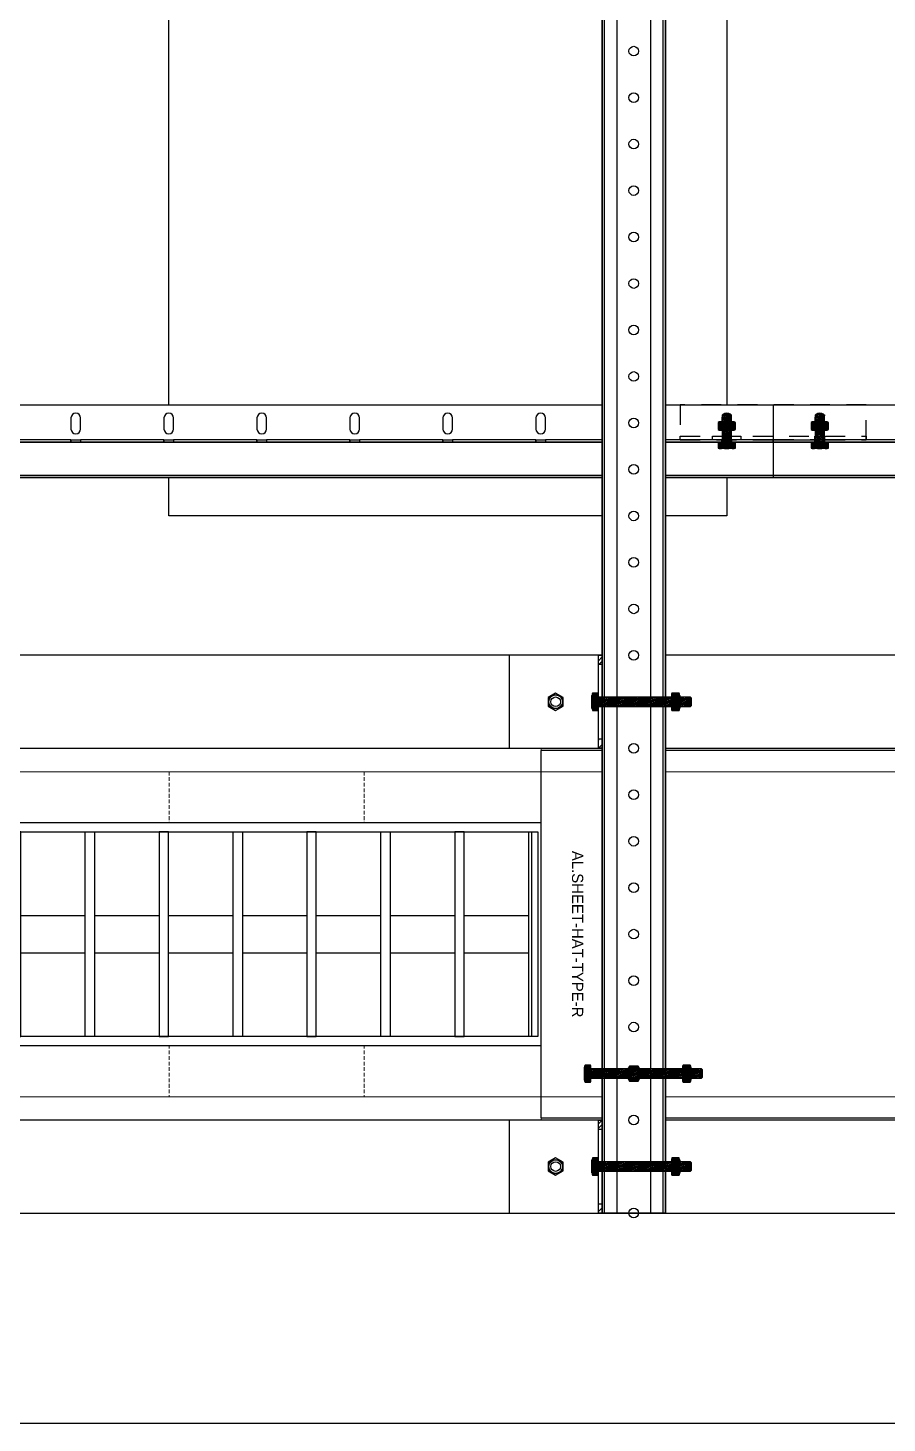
# Model space of a CAD drawing. Header units: millimetres. Extents: x -962357 to -591296, y -223672 to 59420.
# Drawn here: x -827006 to -826544, y -179329 to -178579 of the extents above; entities that cross this region are included whole.
import ezdxf
from ezdxf.enums import TextEntityAlignment as Align

# ---------------------------------------------------------------- set-up
doc = ezdxf.new("R2010")
doc.units = ezdxf.units.MM
doc.linetypes.add('DPA_Hidden 50', pattern=[3, 2, -1])
doc.linetypes.add('TA_HL_003.00000', pattern=[19.5, 10.65, -8.85])
for name, color, linetype in [('000 - H A T C H', 8, 'Continuous'), ('000 - WIPEOUT', 250, 'Continuous'), ('001 - ASCESSORIES', 251, 'Continuous'), ('A04_TUBE SERIES', 2, 'Continuous'), ('A11_ALU.SOLID SHEET', 2, 'Continuous')]:
    doc.layers.add(name, color=color, linetype=linetype)
doc.layers.add('A-GLAZ-CURT', color=2, linetype='Continuous', lineweight=9)
pattern_1 = [(110, (-0.5, 0), (-0.939693, -0.34202), []), (110, (-0.2012, 0.6409), (-0.939693, -0.34202), [1.25, -0.25, 0, -0.25])]

# ---------------------------------------------------------------- blocks, each defined once
blk = doc.blocks.new('*U4626')
at = {"layer": 'A11_ALU.SOLID SHEET', "color": 0}
blk.add_lwpolyline([(300, -98.8), (300, 98.8), (0, 98.8), (0, -98.8)], close=True, dxfattribs=at)
at = {"layer": 'Defpoints', "color": 250}
blk.add_point((0, 0), dxfattribs=at)
blk.add_text('AL.SHEET-HAT-TYPE-R', height=6, rotation=270, dxfattribs=at).set_placement((15, 0), align=Align.BOTTOM_CENTER)
blk = doc.blocks.new('*U4621')
at = {"color": 1}
blk.add_wipeout([(600, -60), (-600, -60), (-600, 60), (600, 60)], dxfattribs=at).dxf.layer = '000 - WIPEOUT'
at = {"layer": '001 - ASCESSORIES', "color": 0}
blk.add_lwpolyline([(600, -60), (-600, -60), (-600, 60), (600, 60)], close=True, dxfattribs=at)
at = {"layer": '001 - ASCESSORIES'}
for points in [[(-593.5, -55), (-598.5, -55), (-598.5, 55), (-593.5, 55)], [(595, -55), (-595, -55), (-595, 55), (595, 55)], [(-558.77, -55), (-553.77, -55), (-553.77, 55), (-558.77, 55)], [(-514.03, -55), (-519.03, -55), (-519.03, 55), (-514.03, 55)], [(-479.3, -55), (-474.3, -55), (-474.3, 55), (-479.3, 55)], [(-434.57, -55), (-439.57, -55), (-439.57, 55), (-434.57, 55)], [(-399.83, -55), (-394.83, -55), (-394.83, 55), (-399.83, 55)], [(-355.1, -55), (-360.1, -55), (-360.1, 55), (-355.1, 55)], [(-320.37, -55), (-315.37, -55), (-315.37, 55), (-320.37, 55)], [(-275.63, -55), (-280.63, -55), (-280.63, 55), (-275.63, 55)], [(-240.9, -55), (-235.9, -55), (-235.9, 55), (-240.9, 55)], [(-196.17, -55), (-201.17, -55), (-201.17, 55), (-196.17, 55)], [(-161.43, -55), (-156.43, -55), (-156.43, 55), (-161.43, 55)], [(-116.7, -55), (-121.7, -55), (-121.7, 55), (-116.7, 55)], [(-81.97, -55), (-76.97, -55), (-76.97, 55), (-81.97, 55)], [(-37.23, -55), (-42.23, -55), (-42.23, 55), (-37.23, 55)], [(-2.5, -55), (2.5, -55), (2.5, 55), (-2.5, 55)], [(42.23, -55), (37.23, -55), (37.23, 55), (42.23, 55)], [(76.97, -55), (81.97, -55), (81.97, 55), (76.97, 55)], [(121.7, -55), (116.7, -55), (116.7, 55), (121.7, 55)], [(156.43, -55), (161.43, -55), (161.43, 55), (156.43, 55)], [(201.17, -55), (196.17, -55), (196.17, 55), (201.17, 55)], [(235.9, -55), (240.9, -55), (240.9, 55), (235.9, 55)], [(280.63, -55), (275.63, -55), (275.63, 55), (280.63, 55)], [(315.37, -55), (320.37, -55), (320.37, 55), (315.37, 55)], [(360.1, -55), (355.1, -55), (355.1, 55), (360.1, 55)], [(394.83, -55), (399.83, -55), (399.83, 55), (394.83, 55)], [(439.57, -55), (434.57, -55), (434.57, 55), (439.57, 55)], [(474.3, -55), (479.3, -55), (479.3, 55), (474.3, 55)], [(519.03, -55), (514.03, -55), (514.03, 55), (519.03, 55)], [(553.77, -55), (558.77, -55), (558.77, 55), (553.77, 55)], [(598.5, -55), (593.5, -55), (593.5, 55), (598.5, 55)]]:
    blk.add_lwpolyline(points, close=True, dxfattribs=at)
for points in [[(-593.5, 10), (-558.77, 10)], [(-553.77, 10), (-519.03, 10)], [(-514.03, 10), (-479.3, 10)], [(-474.3, 10), (-439.57, 10)], [(-434.57, 10), (-399.83, 10)], [(-394.83, 10), (-360.1, 10)], [(-355.1, 10), (-320.37, 10)], [(-315.37, 10), (-280.63, 10)], [(-275.63, 10), (-240.9, 10)], [(-235.9, 10), (-201.17, 10)], [(-196.17, 10), (-161.43, 10)], [(-156.43, 10), (-121.7, 10)], [(-116.7, 10), (-81.97, 10)], [(-76.97, 10), (-42.23, 10)], [(-37.23, 10), (-2.5, 10)], [(2.5, 10), (37.23, 10)], [(42.23, 10), (76.97, 10)], [(81.97, 10), (116.7, 10)], [(121.7, 10), (156.43, 10)], [(161.43, 10), (196.17, 10)], [(201.17, 10), (235.9, 10)], [(240.9, 10), (275.63, 10)], [(280.63, 10), (315.37, 10)], [(320.37, 10), (355.1, 10)], [(360.1, 10), (394.83, 10)], [(399.83, 10), (434.57, 10)], [(439.57, 10), (474.3, 10)], [(479.3, 10), (514.03, 10)], [(519.03, 10), (553.77, 10)], [(558.77, 10), (593.5, 10)], [(-593.5, -10), (-558.77, -10)], [(-553.77, -10), (-519.03, -10)], [(-514.03, -10), (-479.3, -10)], [(-474.3, -10), (-439.57, -10)], [(-434.57, -10), (-399.83, -10)], [(-394.83, -10), (-360.1, -10)], [(-355.1, -10), (-320.37, -10)], [(-315.37, -10), (-280.63, -10)], [(-275.63, -10), (-240.9, -10)], [(-235.9, -10), (-201.17, -10)], [(-196.17, -10), (-161.43, -10)], [(-156.43, -10), (-121.7, -10)], [(-116.7, -10), (-81.97, -10)], [(-76.97, -10), (-42.23, -10)], [(-37.23, -10), (-2.5, -10)], [(2.5, -10), (37.23, -10)], [(42.23, -10), (76.97, -10)], [(81.97, -10), (116.7, -10)], [(121.7, -10), (156.43, -10)], [(161.43, -10), (196.17, -10)], [(201.17, -10), (235.9, -10)], [(240.9, -10), (275.63, -10)], [(280.63, -10), (315.37, -10)], [(320.37, -10), (355.1, -10)], [(360.1, -10), (394.83, -10)], [(399.83, -10), (434.57, -10)], [(439.57, -10), (474.3, -10)], [(479.3, -10), (514.03, -10)], [(519.03, -10), (553.77, -10)], [(558.77, -10), (593.5, -10)]]:
    blk.add_lwpolyline(points, dxfattribs=at)
blk = doc.blocks.new('*U4646')
blk.add_attdef('EXTR.OVL-LENGTH_', (-25, -59.09), '', height=5)
blk.add_wipeout([(-25, 0), (25, 0), (25, 67400), (-25, 67400)]).dxf.layer = '000 - WIPEOUT'
at = {"layer": 'A04_TUBE SERIES', "color": 0}
blk.add_lwpolyline([(-25, 0), (25, 0), (25, 67400), (-25, 67400)], close=True, dxfattribs=at)
blk = doc.blocks.new('*U4648')
blk.add_attdef('EXTR.OVL-LENGTH_', (-25, -59.09), '', height=5)
blk.add_wipeout([(-25, 0), (25, 0), (25, 67400), (-25, 67400)]).dxf.layer = '000 - WIPEOUT'
at = {"layer": 'A04_TUBE SERIES', "color": 0}
blk.add_lwpolyline([(-25, 0), (25, 0), (25, 67400), (-25, 67400)], close=True, dxfattribs=at)
blk = doc.blocks.new('*U4717')
at = {"color": 3}
blk.add_wipeout([(-1050, 8750), (1050, 8750), (1050, 8450), (-1050, 8450)], dxfattribs=at).dxf.layer = '000 - WIPEOUT'
at = {"layer": 'A11_ALU.SOLID SHEET', "color": 0, "linetype": 'ByBlock'}
blk.add_lwpolyline([(-1050, 8450), (1050, 8450), (1050, 8750), (-1050, 8750)], close=True, dxfattribs=at)
blk = doc.blocks.new('000 - ASSCESSORIES_FAMELINE_GALV.BRACKET_FITTING_Z-PROFILE_HR-02AA_TOP_VIEW')
blk.add_wipeout([(-1200, 39), (1200, 39), (1200, 0), (-1200, 0)]).dxf.layer = '000 - WIPEOUT'
at = {"layer": '001 - ASCESSORIES', "linetype": 'Continuous'}
for p, q in [((-1200, 39), (1200, 39)), ((-1200, 0), (1200, 0))]:
    blk.add_line(p, q, dxfattribs=at)
at = {"layer": '001 - ASCESSORIES', "color": 1, "linetype": 'ByBlock'}
for p, q in [((822.4, 20.2), (822.4, 19)), ((872.4, 20.2), (872.4, 19)), ((922.4, 20.2), (922.4, 19)), ((972.4, 20.2), (972.4, 19)), ((1022.4, 20.2), (1022.4, 19)), ((1072.4, 20.2), (1072.4, 19)), ((1122.4, 20.2), (1122.4, 19)), ((1172.4, 20.2), (1172.4, 19))]:
    blk.add_line(p, q, dxfattribs=at)
at = {"layer": '001 - ASCESSORIES', "color": 0, "linetype": 'ByBlock'}
blk.add_lwpolyline([(-1200, 39), (1200, 39), (1200, 19), (-1200, 19)], close=True, dxfattribs=at)
at = {"layer": '001 - ASCESSORIES'}
for points in [[(-1172.4, 26), (-1172.4, 32, 1), (-1177.6, 32), (-1177.6, 26, 1)], [(827.6, 26), (827.6, 32, 1), (822.4, 32), (822.4, 26, 1)], [(877.6, 26), (877.6, 32, 1), (872.4, 32), (872.4, 26, 1)], [(927.6, 26), (927.6, 32, 1), (922.4, 32), (922.4, 26, 1)], [(977.6, 26), (977.6, 32, 1), (972.4, 32), (972.4, 26, 1)], [(1027.6, 26), (1027.6, 32, 1), (1022.4, 32), (1022.4, 26, 1)], [(1077.6, 26), (1077.6, 32, 1), (1072.4, 32), (1072.4, 26, 1)], [(1127.6, 26), (1127.6, 32, 1), (1122.4, 32), (1122.4, 26, 1)], [(1177.6, 26), (1177.6, 32, 1), (1172.4, 32), (1172.4, 26, 1)]]:
    blk.add_lwpolyline(points, format="xyb", close=True, dxfattribs=at)
at = {"layer": '001 - ASCESSORIES', "color": 1, "linetype": 'ByBlock'}
for points in [[(-1200, 20.2), (-1177.6, 20.2), (-1177.6, 19), (-1200, 19)], [(-1177.6, 20.2), (-1172.4, 20.2), (-1172.4, 19), (-1177.6, 19)], [(-1127.6, 20.2), (-1172.4, 20.2), (-1172.4, 19), (-1127.6, 19)], [(822.4, 20.2), (777.6, 20.2), (777.6, 19), (822.4, 19)], [(822.4, 20.2), (827.6, 20.2), (827.6, 19), (822.4, 19)], [(872.4, 20.2), (827.6, 20.2), (827.6, 19), (872.4, 19)], [(872.4, 20.2), (877.6, 20.2), (877.6, 19), (872.4, 19)], [(922.4, 20.2), (877.6, 20.2), (877.6, 19), (922.4, 19)], [(922.4, 20.2), (927.6, 20.2), (927.6, 19), (922.4, 19)], [(972.4, 20.2), (927.6, 20.2), (927.6, 19), (972.4, 19)], [(972.4, 20.2), (977.6, 20.2), (977.6, 19), (972.4, 19)], [(1022.4, 20.2), (977.6, 20.2), (977.6, 19), (1022.4, 19)], [(1022.4, 20.2), (1027.6, 20.2), (1027.6, 19), (1022.4, 19)], [(1072.4, 20.2), (1027.6, 20.2), (1027.6, 19), (1072.4, 19)], [(1072.4, 20.2), (1077.6, 20.2), (1077.6, 19), (1072.4, 19)], [(1122.4, 20.2), (1077.6, 20.2), (1077.6, 19), (1122.4, 19)], [(1122.4, 20.2), (1127.6, 20.2), (1127.6, 19), (1122.4, 19)], [(1172.4, 20.2), (1127.6, 20.2), (1127.6, 19), (1172.4, 19)], [(1172.4, 20.2), (1177.6, 20.2), (1177.6, 19), (1172.4, 19)], [(1200, 20.2), (1177.6, 20.2), (1177.6, 19), (1200, 19)]]:
    blk.add_lwpolyline(points, close=True, dxfattribs=at)
at = {"layer": '001 - ASCESSORIES'}
blk.add_lwpolyline([(-1200, 19), (1200, 19), (1200, 0), (-1200, 0)], close=True, dxfattribs=at)
at = {"layer": '001 - ASCESSORIES', "color": 2}
blk.add_lwpolyline([(-1200, 1.2), (1200, 1.2), (1200, 0), (-1200, 0)], close=True, dxfattribs=at)
blk = doc.blocks.new('*U4662')
at = {"color": 1}
for p, q in [((-3.46, 4.5), (3.46, 4.5)), ((-3.46, 0), (3.46, 0))]:
    blk.add_line(p, q, dxfattribs=at)
at = {"color": 0}
for points in [[(-2.31, 4.21, 0.249893), (-4.62, 4.21), (-4.62, 0.29, 0.249893), (-2.31, 0.29)], [(2.31, 4.21, 0.062422), (0, 4.5, 0.062422), (-2.31, 4.21), (-2.31, 0.29, 0.061692), (0, 0, 0.061692), (2.31, 0.29)], [(4.62, 4.21, 0.249893), (2.31, 4.21), (2.31, 0.29, 0.249893), (4.62, 0.29)]]:
    blk.add_lwpolyline(points, format="xyb", close=True, dxfattribs=at)
blk = doc.blocks.new('*U4707')
at = {"layer": '000 - H A T C H'}
h = blk.add_hatch(color=250, dxfattribs=at)
h.dxf.hatch_style = 1
edge = h.paths.add_edge_path()
edge.add_line((0.29, 4.62), (4.21, 4.62))
edge.add_arc((2.05, 3.46), 2.45, 0, 28.06093, ccw=False)
edge.add_line((4.5, 3.46), (4.5, 0.01))
edge.add_arc((-4.86, 0), 9.36, -0.02392, 0.02392, ccw=False)
edge.add_line((4.5, 0), (4.5, 0))
edge.add_arc((-4.86, 0), 9.36, -0.02392, 0.02392, ccw=False)
edge.add_line((4.5, -0.01), (4.5, -3.46))
edge.add_arc((2.05, -3.46), 2.45, -28.06093, 0, ccw=False)
edge.add_line((4.21, -4.62), (0.29, -4.62))
edge.add_arc((2.45, -3.46), 2.45, 180, 208.06093, ccw=False)
edge.add_line((0, -3.46), (0, 3.46))
edge.add_arc((2.45, 3.46), 2.45, 151.93907, 180, ccw=False)
at = {"layer": '001 - ASCESSORIES', "color": 0, "rotation": 270}
blk.add_blockref('*U4662', (0, 0), dxfattribs=at)
blk = doc.blocks.new('*U4682')
at = {"color": 1}
for p, q in [((-3.46, 3.5), (3.46, 3.5)), ((-3.46, 0), (3.46, 0))]:
    blk.add_line(p, q, dxfattribs=at)
at = {"color": 0}
for points in [[(-2.31, 3.21, 0.249855), (-4.62, 3.21), (-4.62, 0.29, 0.249855), (-2.31, 0.29)], [(2.31, 3.21, 0.062432), (0, 3.5, 0.062432), (-2.31, 3.21), (-2.31, 0.29, 0.061701), (0, 0, 0.061701), (2.31, 0.29)], [(4.62, 3.21, 0.249855), (2.31, 3.21), (2.31, 0.29, 0.249855), (4.62, 0.29)]]:
    blk.add_lwpolyline(points, format="xyb", close=True, dxfattribs=at)
blk = doc.blocks.new('*U4688')
at = {"layer": '000 - H A T C H'}
h = blk.add_hatch(dxfattribs=at)
h.set_pattern_fill('ANSI35', color=8, scale=4, angle=65)
h.set_pattern_definition(pattern_1)
h.paths.add_polyline_path([(0, -2.5), (14.5, -2.5), (14.5, 2.5), (0, 2.5)])
at = {"color": 8}
blk.add_line((14.5, -2.5), (14.5, 2.5), dxfattribs=at)
at = {"color": 1}
blk.add_lwpolyline([(14.5, 2.5), (0, 2.5), (0, -2.5), (14.5, -2.5), (15, -2), (15, 2)], close=True, dxfattribs=at)
blk = doc.blocks.new('*U4699')
at = {"layer": '000 - H A T C H'}
h = blk.add_hatch(color=250, dxfattribs=at)
h.dxf.hatch_style = 1
edge = h.paths.add_edge_path()
edge.add_line((-0.29, -4.62), (-3.21, -4.62))
edge.add_arc((-1.05, -3.46), 2.45, 180, 208.05689, ccw=False)
edge.add_line((-3.5, -3.46), (-3.5, -0.01))
edge.add_arc((5.86, 0), 9.36, 179.97608, 180.02392, ccw=False)
edge.add_line((-3.5, 0), (-3.5, 0))
edge.add_arc((5.86, 0), 9.36, 179.97608, 180.02392, ccw=False)
edge.add_line((-3.5, 0.01), (-3.5, 3.46))
edge.add_arc((-1.05, 3.46), 2.45, 151.94311, 180, ccw=False)
edge.add_line((-3.21, 4.62), (-0.29, 4.62))
edge.add_arc((-2.45, 3.46), 2.45, 360, 388.05689, ccw=False)
edge.add_line((0, 3.46), (0, -3.46))
edge.add_arc((-2.45, -3.46), 2.45, 331.94311, 360, ccw=False)
blk.add_blockref('*U4688', (0, 0))
at = {"layer": '001 - ASCESSORIES', "rotation": 90}
blk.add_blockref('*U4682', (0, 0), dxfattribs=at)
blk = doc.blocks.new('000 - ASSCESSORIES_FAMELINE_GALV._SPICE-FOR_HR-02A_TOP_VIEW')
at = {"layer": '001 - ASCESSORIES', "color": 0, "linetype": 'ByBlock'}
blk.add_lwpolyline([(-50, 0), (50, 0), (50, 18.8), (-50, 18.8)], close=True, dxfattribs=at)
at = {"layer": '001 - ASCESSORIES', "linetype": 'ByBlock'}
blk.add_lwpolyline([(-50, 2), (50, 2), (50, 0), (-50, 0)], close=True, dxfattribs=at)
at = {"layer": '001 - ASCESSORIES', "color": 1}
for points in [[(-32.6, 2), (-17.4, 2), (-17.4, 0), (-32.6, 0)], [(22.4, 2), (27.6, 2), (27.6, 0), (22.4, 0)]]:
    blk.add_lwpolyline(points, close=True, dxfattribs=at)
blk = doc.blocks.new('*U4946')
at = {"layer": '001 - ASCESSORIES', "linetype": 'ByBlock', "rotation": 180}
blk.add_blockref('000 - ASSCESSORIES_FAMELINE_GALV.BRACKET_FITTING_Z-PROFILE_HR-02AA_TOP_VIEW', (7200, 39), dxfattribs=at)
blk.add_blockref('000 - ASSCESSORIES_FAMELINE_GALV.BRACKET_FITTING_Z-PROFILE_HR-02AA_TOP_VIEW', (9600, 39), dxfattribs=at)
at = {"layer": '001 - ASCESSORIES', "rotation": 270}
for name, p in [('*U4699', (8375, 20)), ('*U4707', (8375, 13.6))]:
    blk.add_blockref(name, p, dxfattribs=at)
for name, p in [('*U4699', (8425, 20)), ('*U4707', (8425, 13.6))]:
    blk.add_blockref(name, p, dxfattribs=at)
at = {"layer": '001 - ASCESSORIES', "linetype": 'TA_HL_003.00000', "rotation": 180}
blk.add_blockref('000 - ASSCESSORIES_FAMELINE_GALV._SPICE-FOR_HR-02A_TOP_VIEW', (8400, 18.8), dxfattribs=at)
blk = doc.blocks.new('*U4945')
at = {"color": 6}
blk.add_wipeout([(1425, -17), (-1425, -17), (-1425, 17), (1425, 17)], dxfattribs=at).dxf.layer = '000 - WIPEOUT'
at = {"layer": '001 - ASCESSORIES', "color": 0, "linetype": 'ByBlock'}
for p, q in [((1425, 15.8), (-1425, 15.8)), ((1425, -15.8), (-1425, -15.8))]:
    blk.add_line(p, q, dxfattribs=at)
at = {"layer": '001 - ASCESSORIES', "color": 1}
blk.add_lwpolyline([(1425, 17), (1425, -17), (-1425, -17), (-1425, 17)], close=True, dxfattribs=at)
at = {"layer": '001 - ASCESSORIES', "color": 0, "linetype": 'ByBlock'}
for points in [[(-1425, 17), (-1425, 9), (1425, 9), (1425, 17)], [(-1425, -9), (-1425, -17), (1425, -17), (1425, -9)]]:
    blk.add_lwpolyline(points, close=True, dxfattribs=at)
at = {"layer": '001 - ASCESSORIES', "color": 1, "linetype": 'Continuous'}
for centre in [(800, 0), (825, 0), (850, 0), (875, 0), (900, 0), (925, 0), (950, 0), (975, 0), (1000, 0), (1025, 0), (1050, 0), (1075, 0), (1100, 0), (1125, 0), (1150, 0), (1175, 0), (1200, 0), (1225, 0), (1250, 0), (1275, 0), (1300, 0), (1325, 0), (1350, 0), (1375, 0), (1400, 0), (1425, 0)]:
    blk.add_circle(centre, 2.6, dxfattribs=at)
blk = doc.blocks.new('*U4663')
at = {"layer": '001 - ASCESSORIES', "color": 0}
blk.add_lwpolyline([(4.62, 0), (2.31, 4), (-2.31, 4), (-4.62, 0), (-2.31, -4), (2.31, -4)], close=True, dxfattribs=at)
at = {"layer": '001 - ASCESSORIES', "color": 8}
blk.add_circle((0, 0), 3.85, dxfattribs=at)
at = {"layer": '001 - ASCESSORIES', "color": 0}
blk.add_circle((0, 0), 2.6, dxfattribs=at)
blk = doc.blocks.new('*U4664')
at = {"layer": '000 - H A T C H'}
h = blk.add_hatch(color=250, dxfattribs=at)
h.dxf.hatch_style = 1
h.paths.add_polyline_path([(4, -2.31), (4, 2.31), (0, 4.62), (-4, 2.31), (-4, -2.31), (0, -4.62)])
h.paths.add_polyline_path([(0, -2.6, -1), (0, 2.6, -1)], flags=16)
at = {"layer": '001 - ASCESSORIES', "color": 0, "rotation": 270}
blk.add_blockref('*U4663', (0, 0), dxfattribs=at)
blk = doc.blocks.new('*U4696')
at = {"layer": '000 - H A T C H'}
h = blk.add_hatch(dxfattribs=at)
h.set_pattern_fill('ANSI35', color=8, scale=4, angle=65)
h.set_pattern_definition(pattern_1)
h.paths.add_polyline_path([(0, -2.5), (59.5, -2.5), (59.5, 2.5), (0, 2.5)])
at = {"color": 8}
blk.add_line((59.5, -2.5), (59.5, 2.5), dxfattribs=at)
at = {"color": 1}
blk.add_lwpolyline([(59.5, 2.5), (0, 2.5), (0, -2.5), (59.5, -2.5), (60, -2), (60, 2)], close=True, dxfattribs=at)
blk = doc.blocks.new('*U4748')
at = {"layer": '000 - H A T C H'}
h = blk.add_hatch(color=250, dxfattribs=at)
h.dxf.hatch_style = 1
edge = h.paths.add_edge_path()
edge.add_line((-0.29, -4.62), (-3.21, -4.62))
edge.add_arc((-1.05, -3.46), 2.45, 180, 208.05689, ccw=False)
edge.add_line((-3.5, -3.46), (-3.5, -0.01))
edge.add_arc((5.86, 0), 9.36, 179.97608, 180.02392, ccw=False)
edge.add_line((-3.5, 0), (-3.5, 0))
edge.add_arc((5.86, 0), 9.36, 179.97608, 180.02392, ccw=False)
edge.add_line((-3.5, 0.01), (-3.5, 3.46))
edge.add_arc((-1.05, 3.46), 2.45, 151.94311, 180, ccw=False)
edge.add_line((-3.21, 4.62), (-0.29, 4.62))
edge.add_arc((-2.45, 3.46), 2.45, 360, 388.05689, ccw=False)
edge.add_line((0, 3.46), (0, -3.46))
edge.add_arc((-2.45, -3.46), 2.45, 331.94311, 360, ccw=False)
blk.add_blockref('*U4696', (0, 0))
at = {"layer": '001 - ASCESSORIES', "rotation": 90}
blk.add_blockref('*U4682', (0, 0), dxfattribs=at)
blk = doc.blocks.new('*U4821')
at = {"layer": '001 - ASCESSORIES'}
blk.add_blockref('*U4748', (-23, 0), dxfattribs=at)
at = {"layer": '001 - ASCESSORIES', "color": 2}
for rotation in [90, 90, 270, 270]:
    blk.add_blockref('*U4664', (0, 0), dxfattribs=dict(at, rotation=rotation))
at = {"layer": '001 - ASCESSORIES', "color": 1}
blk.add_blockref('*U4707', (26.2, 0), dxfattribs=at)
blk = doc.blocks.new('000 - ASSCESSORIES_FAMELINE_AL.EXTR._L-PROFILE_50x68mm._non-code_TOP_VIEW')
blk.add_wipeout([(-50, -25), (0, -25), (0, 25), (-50, 25)]).dxf.layer = '000 - WIPEOUT'
at = {"layer": '000 - H A T C H'}
h = blk.add_hatch(dxfattribs=at)
h.set_pattern_fill('ANSI32', color=8, scale=0.5)
h.set_pattern_definition([(45, (-14193.569, 11847.092), (-3.367596, 3.367596), []), (45, (-14191.324, 11847.092), (-3.367596, 3.367596), [])])
h.paths.add_polyline_path([(-2, 20), (0, 20), (0, 25), (-2, 25)])
h.paths.add_polyline_path([(0, -20), (-2, -20), (-2, -25), (0, -25)])
at = {"layer": '001 - ASCESSORIES', "color": 0}
for p, q in [((0, 20), (-2, 20)), ((-2, -20), (0, -20))]:
    blk.add_line(p, q, dxfattribs=at)
at = {"layer": '001 - ASCESSORIES', "color": 1}
blk.add_line((-2, -20), (-2, 20), dxfattribs=at)
at = {"layer": '001 - ASCESSORIES'}
blk.add_lwpolyline([(-50, -25), (0, -25), (0, 25), (-50, 25)], close=True, dxfattribs=at)
at = {"layer": '001 - ASCESSORIES', "color": 0}
for points in [[(-2, 25), (0, 25), (0, 20), (-2, 20)], [(-2, -20), (0, -20), (0, -25), (-2, -25)]]:
    blk.add_lwpolyline(points, close=True, dxfattribs=at)
at = {"layer": '001 - ASCESSORIES', "color": 1}
blk.add_circle((-25, 0), 2.6, dxfattribs=at)
blk = doc.blocks.new('*U4738')
at = {"layer": '001 - ASCESSORIES', "color": 0}
blk.add_blockref('000 - ASSCESSORIES_FAMELINE_AL.EXTR._L-PROFILE_50x68mm._non-code_TOP_VIEW', (0, 0), dxfattribs=at)
blk = doc.blocks.new('*U4683')
blk.add_circle((0, 0), 3.66)
at = {"layer": '001 - ASCESSORIES', "color": 0}
blk.add_lwpolyline([(4.62, 0), (2.31, 4), (-2.31, 4), (-4.62, 0), (-2.31, -4), (2.31, -4)], close=True, dxfattribs=at)
at = {"layer": '001 - ASCESSORIES', "color": 8}
blk.add_circle((0, 0), 3.85, dxfattribs=at)
blk = doc.blocks.new('*U4715')
at = {"layer": '001 - ASCESSORIES', "rotation": 90}
blk.add_blockref('*U4683', (0, 0), dxfattribs=at)
blk = doc.blocks.new('*U4751')
at = {"layer": '001 - ASCESSORIES'}
blk.add_blockref('*U4715', (0, 0), dxfattribs=at)
blk = doc.blocks.new('*U4694')
at = {"layer": '000 - H A T C H'}
h = blk.add_hatch(dxfattribs=at)
h.set_pattern_fill('ANSI35', color=8, scale=4, angle=65)
h.set_pattern_definition(pattern_1)
h.paths.add_polyline_path([(0, -2.5), (49.5, -2.5), (49.5, 2.5), (0, 2.5)])
at = {"color": 8}
blk.add_line((49.5, -2.5), (49.5, 2.5), dxfattribs=at)
at = {"color": 1}
blk.add_lwpolyline([(49.5, 2.5), (0, 2.5), (0, -2.5), (49.5, -2.5), (50, -2), (50, 2)], close=True, dxfattribs=at)
blk = doc.blocks.new('*U4746')
at = {"layer": '000 - H A T C H'}
h = blk.add_hatch(color=250, dxfattribs=at)
h.dxf.hatch_style = 1
edge = h.paths.add_edge_path()
edge.add_line((-0.29, -4.62), (-3.21, -4.62))
edge.add_arc((-1.05, -3.46), 2.45, 180, 208.05689, ccw=False)
edge.add_line((-3.5, -3.46), (-3.5, -0.01))
edge.add_arc((5.86, 0), 9.36, 179.97608, 180.02392, ccw=False)
edge.add_line((-3.5, 0), (-3.5, 0))
edge.add_arc((5.86, 0), 9.36, 179.97608, 180.02392, ccw=False)
edge.add_line((-3.5, 0.01), (-3.5, 3.46))
edge.add_arc((-1.05, 3.46), 2.45, 151.94311, 180, ccw=False)
edge.add_line((-3.21, 4.62), (-0.29, 4.62))
edge.add_arc((-2.45, 3.46), 2.45, 360, 388.05689, ccw=False)
edge.add_line((0, 3.46), (0, -3.46))
edge.add_arc((-2.45, -3.46), 2.45, 331.94311, 360, ccw=False)
blk.add_blockref('*U4694', (0, 0))
at = {"layer": '001 - ASCESSORIES', "rotation": 90}
blk.add_blockref('*U4682', (0, 0), dxfattribs=at)
blk = doc.blocks.new('*U4752')
at = {"layer": '001 - ASCESSORIES'}
for name, p in [('*U4746', (0, 0)), ('*U4707', (39.2, -0.01))]:
    blk.add_blockref(name, p, dxfattribs=at)
blk = doc.blocks.new('*U4794')
at = {"color": 2}
blk.add_blockref('*U4738', (0, 0), dxfattribs=at)
for name, p in [('*U4751', (-25, 0)), ('*U4752', (-2, 0))]:
    blk.add_blockref(name, p)
blk = doc.blocks.new('*U4956')
blk.add_lwpolyline([(27650, -551.98), (-107450, -551.98), (-107450, -3555), (27650, -3555)], close=True)
at = {"layer": 'A11_ALU.SOLID SHEET', "color": 1}
blk.add_blockref('*U4626', (-82050, -3292), dxfattribs=at)
blk.add_blockref('*U4621', (-82650, -3292))
at = {"layer": 'A04_TUBE SERIES', "color": 0, "linetype": 'ByBlock', "rotation": 90}
for name, p in [('*U4646', (-39950, -3167)), ('*U4648', (-39950, -3417))]:
    blk.add_blockref(name, p, dxfattribs=at)
at = {"layer": 'A11_ALU.SOLID SHEET', "color": 0, "linetype": 'ByBlock', "xscale": -1, "rotation": 90}
blk.add_blockref('*U4717', (-73500, -2017), dxfattribs=at)
at = {"layer": '001 - ASCESSORIES', "linetype": 'ByBlock', "rotation": 180}
blk.add_blockref('*U4946', (-73525, -3007.3), dxfattribs=at)
at = {"layer": '001 - ASCESSORIES', "linetype": 'ByBlock', "rotation": 270}
blk.add_blockref('*U4945', (-82000, -2017), dxfattribs=at)
at = {"layer": '001 - ASCESSORIES', "linetype": 'ByBlock'}
for name, p in [('*U4794', (-82017, -3167)), ('*U4821', (-82000, -3367)), ('*U4794', (-82017, -3417))]:
    blk.add_blockref(name, p, dxfattribs=at)
blk.add_blockref('*U4794', (-82017, -3417), dxfattribs=at)
blk = doc.blocks.new('DPA_CP_Metal Ceiling Luminaire2 - Linear Luminaire-12404975-4160-01 UPPER PLATFORM LEVEL - REFLECTED CEILING PLAN')
at = {"layer": 'A-GLAZ-CURT'}
for p, q in [((-786932.37, 2701.52), (-786932.37, 2976.52)), ((-786932.37, 2976.52), (-785732.37, 2976.52)), ((-786932.37, 2976.52), (-786932.37, 2701.52)), ((-785732.37, 2976.52), (-786932.37, 2976.52)), ((-786932.37, 2976.52), (-785732.37, 2976.52)), ((-785732.37, 2976.52), (-785732.37, 2701.52)), ((-785732.37, 2701.52), (-785732.37, 2976.52)), ((-786932.37, 2939.02), (-786932.37, 2701.52)), ((-785732.37, 2939.02), (-785732.37, 2701.52)), ((-786932.37, 2926.52), (-785732.37, 2926.52)), ((-786932.37, 2751.52), (-785732.37, 2751.52)), ((-785732.37, 2701.52), (-786932.37, 2701.52)), ((-785732.37, 2701.52), (-786932.37, 2701.52)), ((-786932.37, 2701.52), (-785732.37, 2701.52))]:
    blk.add_line(p, q, dxfattribs=at)
at = {"layer": 'A-GLAZ-CURT', "linetype": 'DPA_Hidden 50'}
for p, q in [((-786837.37, 2926.52), (-786837.37, 2751.52)), ((-786732.37, 2926.52), (-786732.37, 2751.52)), ((-786632.37, 2926.52), (-786632.37, 2751.52)), ((-786532.37, 2926.52), (-786532.37, 2751.52)), ((-786432.37, 2926.52), (-786432.37, 2751.52)), ((-786332.37, 2926.52), (-786332.37, 2751.52)), ((-786232.37, 2926.52), (-786232.37, 2751.52)), ((-786132.37, 2926.52), (-786132.37, 2751.52)), ((-786032.37, 2926.52), (-786032.37, 2751.52)), ((-785932.37, 2926.52), (-785932.37, 2751.52)), ((-785827.37, 2926.52), (-785827.37, 2751.52))]:
    blk.add_line(p, q, dxfattribs=at)
blk = doc.blocks.new('DPA_CP_Metal Ceiling Panel1 - Horizontal with Gap-13297912-4160-01 UPPER PLATFORM LEVEL - REFLECTED CEILING PLAN')
at = {"layer": 'A-GLAZ-CURT'}
for p, q in [((-786232.37, 151.52), (-786232.37, 426.52)), ((-786232.37, 151.52), (-786232.37, 426.52)), ((-786232.37, 426.52), (-785932.37, 426.52)), ((-786232.37, 426.52), (-785932.37, 426.52)), ((-786232.37, 151.52), (-786232.37, 426.52)), ((-785932.37, 151.52), (-785932.37, 426.52)), ((-785932.37, 426.52), (-785932.37, 151.52)), ((-785932.37, 426.52), (-785932.37, 151.52)), ((-786232.37, 376.52), (-785932.37, 376.52)), ((-786232.37, 201.52), (-785932.37, 201.52)), ((-786232.37, 151.52), (-785932.37, 151.52)), ((-785932.37, 151.52), (-786232.37, 151.52)), ((-785932.37, 151.52), (-786232.37, 151.52))]:
    blk.add_line(p, q, dxfattribs=at)
blk = doc.blocks.new('*U434')
at = {"layer": 'A11_ALU.SOLID SHEET', "color": 0}
blk.add_lwpolyline([(300, -98.8), (300, 98.8), (0, 98.8), (0, -98.8)], close=True, dxfattribs=at)
at = {"layer": 'Defpoints', "color": 250}
blk.add_point((0, 0), dxfattribs=at)
blk.add_text('AL.SHEET-HAT-TYPE-R', height=6, rotation=270, dxfattribs=at).set_placement((15, 0), align=Align.BOTTOM_CENTER)
blk = doc.blocks.new('*U453')
at = {"color": 1}
blk.add_wipeout([(600, -60), (-600, -60), (-600, 60), (600, 60)], dxfattribs=at).dxf.layer = '000 - WIPEOUT'
at = {"layer": '001 - ASCESSORIES', "color": 0}
blk.add_lwpolyline([(600, -60), (-600, -60), (-600, 60), (600, 60)], close=True, dxfattribs=at)
at = {"layer": '001 - ASCESSORIES'}
for points in [[(-593.5, -55), (-598.5, -55), (-598.5, 55), (-593.5, 55)], [(595, -55), (-595, -55), (-595, 55), (595, 55)], [(-558.77, -55), (-553.77, -55), (-553.77, 55), (-558.77, 55)], [(-514.03, -55), (-519.03, -55), (-519.03, 55), (-514.03, 55)], [(-479.3, -55), (-474.3, -55), (-474.3, 55), (-479.3, 55)], [(-434.57, -55), (-439.57, -55), (-439.57, 55), (-434.57, 55)], [(-399.83, -55), (-394.83, -55), (-394.83, 55), (-399.83, 55)], [(-355.1, -55), (-360.1, -55), (-360.1, 55), (-355.1, 55)], [(-320.37, -55), (-315.37, -55), (-315.37, 55), (-320.37, 55)], [(-275.63, -55), (-280.63, -55), (-280.63, 55), (-275.63, 55)], [(-240.9, -55), (-235.9, -55), (-235.9, 55), (-240.9, 55)], [(-196.17, -55), (-201.17, -55), (-201.17, 55), (-196.17, 55)], [(-161.43, -55), (-156.43, -55), (-156.43, 55), (-161.43, 55)], [(-116.7, -55), (-121.7, -55), (-121.7, 55), (-116.7, 55)], [(-81.97, -55), (-76.97, -55), (-76.97, 55), (-81.97, 55)], [(-37.23, -55), (-42.23, -55), (-42.23, 55), (-37.23, 55)], [(-2.5, -55), (2.5, -55), (2.5, 55), (-2.5, 55)], [(42.23, -55), (37.23, -55), (37.23, 55), (42.23, 55)], [(76.97, -55), (81.97, -55), (81.97, 55), (76.97, 55)], [(121.7, -55), (116.7, -55), (116.7, 55), (121.7, 55)], [(156.43, -55), (161.43, -55), (161.43, 55), (156.43, 55)], [(201.17, -55), (196.17, -55), (196.17, 55), (201.17, 55)], [(235.9, -55), (240.9, -55), (240.9, 55), (235.9, 55)], [(280.63, -55), (275.63, -55), (275.63, 55), (280.63, 55)], [(315.37, -55), (320.37, -55), (320.37, 55), (315.37, 55)], [(360.1, -55), (355.1, -55), (355.1, 55), (360.1, 55)], [(394.83, -55), (399.83, -55), (399.83, 55), (394.83, 55)], [(439.57, -55), (434.57, -55), (434.57, 55), (439.57, 55)], [(474.3, -55), (479.3, -55), (479.3, 55), (474.3, 55)], [(519.03, -55), (514.03, -55), (514.03, 55), (519.03, 55)], [(553.77, -55), (558.77, -55), (558.77, 55), (553.77, 55)], [(598.5, -55), (593.5, -55), (593.5, 55), (598.5, 55)]]:
    blk.add_lwpolyline(points, close=True, dxfattribs=at)
for points in [[(-593.5, 10), (-558.77, 10)], [(-553.77, 10), (-519.03, 10)], [(-514.03, 10), (-479.3, 10)], [(-474.3, 10), (-439.57, 10)], [(-434.57, 10), (-399.83, 10)], [(-394.83, 10), (-360.1, 10)], [(-355.1, 10), (-320.37, 10)], [(-315.37, 10), (-280.63, 10)], [(-275.63, 10), (-240.9, 10)], [(-235.9, 10), (-201.17, 10)], [(-196.17, 10), (-161.43, 10)], [(-156.43, 10), (-121.7, 10)], [(-116.7, 10), (-81.97, 10)], [(-76.97, 10), (-42.23, 10)], [(-37.23, 10), (-2.5, 10)], [(2.5, 10), (37.23, 10)], [(42.23, 10), (76.97, 10)], [(81.97, 10), (116.7, 10)], [(121.7, 10), (156.43, 10)], [(161.43, 10), (196.17, 10)], [(201.17, 10), (235.9, 10)], [(240.9, 10), (275.63, 10)], [(280.63, 10), (315.37, 10)], [(320.37, 10), (355.1, 10)], [(360.1, 10), (394.83, 10)], [(399.83, 10), (434.57, 10)], [(439.57, 10), (474.3, 10)], [(479.3, 10), (514.03, 10)], [(519.03, 10), (553.77, 10)], [(558.77, 10), (593.5, 10)], [(-593.5, -10), (-558.77, -10)], [(-553.77, -10), (-519.03, -10)], [(-514.03, -10), (-479.3, -10)], [(-474.3, -10), (-439.57, -10)], [(-434.57, -10), (-399.83, -10)], [(-394.83, -10), (-360.1, -10)], [(-355.1, -10), (-320.37, -10)], [(-315.37, -10), (-280.63, -10)], [(-275.63, -10), (-240.9, -10)], [(-235.9, -10), (-201.17, -10)], [(-196.17, -10), (-161.43, -10)], [(-156.43, -10), (-121.7, -10)], [(-116.7, -10), (-81.97, -10)], [(-76.97, -10), (-42.23, -10)], [(-37.23, -10), (-2.5, -10)], [(2.5, -10), (37.23, -10)], [(42.23, -10), (76.97, -10)], [(81.97, -10), (116.7, -10)], [(121.7, -10), (156.43, -10)], [(161.43, -10), (196.17, -10)], [(201.17, -10), (235.9, -10)], [(240.9, -10), (275.63, -10)], [(280.63, -10), (315.37, -10)], [(320.37, -10), (355.1, -10)], [(360.1, -10), (394.83, -10)], [(399.83, -10), (434.57, -10)], [(439.57, -10), (474.3, -10)], [(479.3, -10), (514.03, -10)], [(519.03, -10), (553.77, -10)], [(558.77, -10), (593.5, -10)]]:
    blk.add_lwpolyline(points, dxfattribs=at)
blk = doc.blocks.new('*U725')
blk.add_attdef('EXTR.OVL-LENGTH_', (-25, -59.09), '', height=5)
blk.add_wipeout([(-25, 0), (25, 0), (25, 67400), (-25, 67400)]).dxf.layer = '000 - WIPEOUT'
at = {"layer": 'A04_TUBE SERIES', "color": 0}
blk.add_lwpolyline([(-25, 0), (25, 0), (25, 67400), (-25, 67400)], close=True, dxfattribs=at)
blk = doc.blocks.new('*U726')
blk.add_attdef('EXTR.OVL-LENGTH_', (-25, -59.09), '', height=5)
blk.add_wipeout([(-25, 0), (25, 0), (25, 67400), (-25, 67400)]).dxf.layer = '000 - WIPEOUT'
at = {"layer": 'A04_TUBE SERIES', "color": 0}
blk.add_lwpolyline([(-25, 0), (25, 0), (25, 67400), (-25, 67400)], close=True, dxfattribs=at)
blk = doc.blocks.new('*U695')
at = {"color": 3}
blk.add_wipeout([(-1050, 8750), (1050, 8750), (1050, 8450), (-1050, 8450)], dxfattribs=at).dxf.layer = '000 - WIPEOUT'
at = {"layer": 'A11_ALU.SOLID SHEET', "color": 0, "linetype": 'ByBlock'}
blk.add_lwpolyline([(-1050, 8450), (1050, 8450), (1050, 8750), (-1050, 8750)], close=True, dxfattribs=at)
blk = doc.blocks.new('*U349')
at = {"color": 1}
for p, q in [((-3.46, 4.5), (3.46, 4.5)), ((-3.46, 0), (3.46, 0))]:
    blk.add_line(p, q, dxfattribs=at)
at = {"color": 0}
for points in [[(-2.31, 4.21, 0.249893), (-4.62, 4.21), (-4.62, 0.29, 0.249893), (-2.31, 0.29)], [(2.31, 4.21, 0.062422), (0, 4.5, 0.062422), (-2.31, 4.21), (-2.31, 0.29, 0.061692), (0, 0, 0.061692), (2.31, 0.29)], [(4.62, 4.21, 0.249893), (2.31, 4.21), (2.31, 0.29, 0.249893), (4.62, 0.29)]]:
    blk.add_lwpolyline(points, format="xyb", close=True, dxfattribs=at)
blk = doc.blocks.new('*U667')
at = {"layer": '000 - H A T C H'}
h = blk.add_hatch(color=250, dxfattribs=at)
h.dxf.hatch_style = 1
edge = h.paths.add_edge_path()
edge.add_line((0.29, 4.62), (4.21, 4.62))
edge.add_arc((2.05, 3.46), 2.45, 0, 28.06093, ccw=False)
edge.add_line((4.5, 3.46), (4.5, 0.01))
edge.add_arc((-4.86, 0), 9.36, -0.02392, 0.02392, ccw=False)
edge.add_line((4.5, 0), (4.5, 0))
edge.add_arc((-4.86, 0), 9.36, -0.02392, 0.02392, ccw=False)
edge.add_line((4.5, -0.01), (4.5, -3.46))
edge.add_arc((2.05, -3.46), 2.45, -28.06093, 0, ccw=False)
edge.add_line((4.21, -4.62), (0.29, -4.62))
edge.add_arc((2.45, -3.46), 2.45, 180, 208.06093, ccw=False)
edge.add_line((0, -3.46), (0, 3.46))
edge.add_arc((2.45, 3.46), 2.45, 151.93907, 180, ccw=False)
at = {"layer": '001 - ASCESSORIES', "color": 0, "rotation": 270}
blk.add_blockref('*U349', (0, 0), dxfattribs=at)
blk = doc.blocks.new('*U351')
at = {"color": 1}
for p, q in [((-3.46, 3.5), (3.46, 3.5)), ((-3.46, 0), (3.46, 0))]:
    blk.add_line(p, q, dxfattribs=at)
at = {"color": 0}
for points in [[(-2.31, 3.21, 0.249855), (-4.62, 3.21), (-4.62, 0.29, 0.249855), (-2.31, 0.29)], [(2.31, 3.21, 0.062432), (0, 3.5, 0.062432), (-2.31, 3.21), (-2.31, 0.29, 0.061701), (0, 0, 0.061701), (2.31, 0.29)], [(4.62, 3.21, 0.249855), (2.31, 3.21), (2.31, 0.29, 0.249855), (4.62, 0.29)]]:
    blk.add_lwpolyline(points, format="xyb", close=True, dxfattribs=at)
blk = doc.blocks.new('*U357')
at = {"layer": '000 - H A T C H'}
h = blk.add_hatch(dxfattribs=at)
h.set_pattern_fill('ANSI35', color=8, scale=4, angle=65)
h.set_pattern_definition(pattern_1)
h.paths.add_polyline_path([(0, -2.5), (14.5, -2.5), (14.5, 2.5), (0, 2.5)])
at = {"color": 8}
blk.add_line((14.5, -2.5), (14.5, 2.5), dxfattribs=at)
at = {"color": 1}
blk.add_lwpolyline([(14.5, 2.5), (0, 2.5), (0, -2.5), (14.5, -2.5), (15, -2), (15, 2)], close=True, dxfattribs=at)
blk = doc.blocks.new('*U666')
at = {"layer": '000 - H A T C H'}
h = blk.add_hatch(color=250, dxfattribs=at)
h.dxf.hatch_style = 1
edge = h.paths.add_edge_path()
edge.add_line((-0.29, -4.62), (-3.21, -4.62))
edge.add_arc((-1.05, -3.46), 2.45, 180, 208.05689, ccw=False)
edge.add_line((-3.5, -3.46), (-3.5, -0.01))
edge.add_arc((5.86, 0), 9.36, 179.97608, 180.02392, ccw=False)
edge.add_line((-3.5, 0), (-3.5, 0))
edge.add_arc((5.86, 0), 9.36, 179.97608, 180.02392, ccw=False)
edge.add_line((-3.5, 0.01), (-3.5, 3.46))
edge.add_arc((-1.05, 3.46), 2.45, 151.94311, 180, ccw=False)
edge.add_line((-3.21, 4.62), (-0.29, 4.62))
edge.add_arc((-2.45, 3.46), 2.45, 360, 388.05689, ccw=False)
edge.add_line((0, 3.46), (0, -3.46))
edge.add_arc((-2.45, -3.46), 2.45, 331.94311, 360, ccw=False)
blk.add_blockref('*U357', (0, 0))
at = {"layer": '001 - ASCESSORIES', "rotation": 90}
blk.add_blockref('*U351', (0, 0), dxfattribs=at)
blk = doc.blocks.new('*U556')
at = {"layer": '001 - ASCESSORIES', "linetype": 'ByBlock', "rotation": 180}
blk.add_blockref('000 - ASSCESSORIES_FAMELINE_GALV.BRACKET_FITTING_Z-PROFILE_HR-02AA_TOP_VIEW', (7200, 39), dxfattribs=at)
blk.add_blockref('000 - ASSCESSORIES_FAMELINE_GALV.BRACKET_FITTING_Z-PROFILE_HR-02AA_TOP_VIEW', (9600, 39), dxfattribs=at)
at = {"layer": '001 - ASCESSORIES', "rotation": 270}
for name, p in [('*U666', (8375, 20)), ('*U667', (8375, 13.6))]:
    blk.add_blockref(name, p, dxfattribs=at)
for name, p in [('*U666', (8425, 20)), ('*U667', (8425, 13.6))]:
    blk.add_blockref(name, p, dxfattribs=at)
at = {"layer": '001 - ASCESSORIES', "linetype": 'TA_HL_003.00000', "rotation": 180}
blk.add_blockref('000 - ASSCESSORIES_FAMELINE_GALV._SPICE-FOR_HR-02A_TOP_VIEW', (8400, 18.8), dxfattribs=at)
blk = doc.blocks.new('*U558')
at = {"color": 6}
blk.add_wipeout([(1425, -17), (-1425, -17), (-1425, 17), (1425, 17)], dxfattribs=at).dxf.layer = '000 - WIPEOUT'
at = {"layer": '001 - ASCESSORIES', "color": 0, "linetype": 'ByBlock'}
for p, q in [((1425, 15.8), (-1425, 15.8)), ((1425, -15.8), (-1425, -15.8))]:
    blk.add_line(p, q, dxfattribs=at)
at = {"layer": '001 - ASCESSORIES', "color": 1}
blk.add_lwpolyline([(1425, 17), (1425, -17), (-1425, -17), (-1425, 17)], close=True, dxfattribs=at)
at = {"layer": '001 - ASCESSORIES', "color": 0, "linetype": 'ByBlock'}
for points in [[(-1425, 17), (-1425, 9), (1425, 9), (1425, 17)], [(-1425, -9), (-1425, -17), (1425, -17), (1425, -9)]]:
    blk.add_lwpolyline(points, close=True, dxfattribs=at)
at = {"layer": '001 - ASCESSORIES', "color": 1, "linetype": 'Continuous'}
for centre in [(800, 0), (825, 0), (850, 0), (875, 0), (900, 0), (925, 0), (950, 0), (975, 0), (1000, 0), (1025, 0), (1050, 0), (1075, 0), (1100, 0), (1125, 0), (1150, 0), (1175, 0), (1200, 0), (1225, 0), (1250, 0), (1275, 0), (1300, 0), (1325, 0), (1350, 0), (1375, 0), (1400, 0), (1425, 0)]:
    blk.add_circle(centre, 2.6, dxfattribs=at)
blk = doc.blocks.new('*U350')
at = {"layer": '001 - ASCESSORIES', "color": 0}
blk.add_lwpolyline([(4.62, 0), (2.31, 4), (-2.31, 4), (-4.62, 0), (-2.31, -4), (2.31, -4)], close=True, dxfattribs=at)
at = {"layer": '001 - ASCESSORIES', "color": 8}
blk.add_circle((0, 0), 3.85, dxfattribs=at)
at = {"layer": '001 - ASCESSORIES', "color": 0}
blk.add_circle((0, 0), 2.6, dxfattribs=at)
blk = doc.blocks.new('*U671')
at = {"layer": '000 - H A T C H'}
h = blk.add_hatch(color=250, dxfattribs=at)
h.dxf.hatch_style = 1
h.paths.add_polyline_path([(4, -2.31), (4, 2.31), (0, 4.62), (-4, 2.31), (-4, -2.31), (0, -4.62)])
h.paths.add_polyline_path([(0, -2.6, -1), (0, 2.6, -1)], flags=16)
at = {"layer": '001 - ASCESSORIES', "color": 0, "rotation": 270}
blk.add_blockref('*U350', (0, 0), dxfattribs=at)
blk = doc.blocks.new('*U365')
at = {"layer": '000 - H A T C H'}
h = blk.add_hatch(dxfattribs=at)
h.set_pattern_fill('ANSI35', color=8, scale=4, angle=65)
h.set_pattern_definition(pattern_1)
h.paths.add_polyline_path([(0, -2.5), (59.5, -2.5), (59.5, 2.5), (0, 2.5)])
at = {"color": 8}
blk.add_line((59.5, -2.5), (59.5, 2.5), dxfattribs=at)
at = {"color": 1}
blk.add_lwpolyline([(59.5, 2.5), (0, 2.5), (0, -2.5), (59.5, -2.5), (60, -2), (60, 2)], close=True, dxfattribs=at)
blk = doc.blocks.new('*U583')
at = {"layer": '000 - H A T C H'}
h = blk.add_hatch(color=250, dxfattribs=at)
h.dxf.hatch_style = 1
edge = h.paths.add_edge_path()
edge.add_line((-0.29, -4.62), (-3.21, -4.62))
edge.add_arc((-1.05, -3.46), 2.45, 180, 208.05689, ccw=False)
edge.add_line((-3.5, -3.46), (-3.5, -0.01))
edge.add_arc((5.86, 0), 9.36, 179.97608, 180.02392, ccw=False)
edge.add_line((-3.5, 0), (-3.5, 0))
edge.add_arc((5.86, 0), 9.36, 179.97608, 180.02392, ccw=False)
edge.add_line((-3.5, 0.01), (-3.5, 3.46))
edge.add_arc((-1.05, 3.46), 2.45, 151.94311, 180, ccw=False)
edge.add_line((-3.21, 4.62), (-0.29, 4.62))
edge.add_arc((-2.45, 3.46), 2.45, 360, 388.05689, ccw=False)
edge.add_line((0, 3.46), (0, -3.46))
edge.add_arc((-2.45, -3.46), 2.45, 331.94311, 360, ccw=False)
blk.add_blockref('*U365', (0, 0))
at = {"layer": '001 - ASCESSORIES', "rotation": 90}
blk.add_blockref('*U351', (0, 0), dxfattribs=at)
blk = doc.blocks.new('*U686')
at = {"layer": '001 - ASCESSORIES'}
blk.add_blockref('*U583', (-23, 0), dxfattribs=at)
at = {"layer": '001 - ASCESSORIES', "color": 2}
for rotation in [90, 90, 270, 270]:
    blk.add_blockref('*U671', (0, 0), dxfattribs=dict(at, rotation=rotation))
at = {"layer": '001 - ASCESSORIES', "color": 1}
blk.add_blockref('*U667', (26.2, 0), dxfattribs=at)
blk = doc.blocks.new('*U573')
at = {"layer": '001 - ASCESSORIES', "color": 0}
blk.add_blockref('000 - ASSCESSORIES_FAMELINE_AL.EXTR._L-PROFILE_50x68mm._non-code_TOP_VIEW', (0, 0), dxfattribs=at)
blk = doc.blocks.new('*U352')
blk.add_circle((0, 0), 3.66)
at = {"layer": '001 - ASCESSORIES', "color": 0}
blk.add_lwpolyline([(4.62, 0), (2.31, 4), (-2.31, 4), (-4.62, 0), (-2.31, -4), (2.31, -4)], close=True, dxfattribs=at)
at = {"layer": '001 - ASCESSORIES', "color": 8}
blk.add_circle((0, 0), 3.85, dxfattribs=at)
blk = doc.blocks.new('*U662')
at = {"layer": '001 - ASCESSORIES', "rotation": 90}
blk.add_blockref('*U352', (0, 0), dxfattribs=at)
blk = doc.blocks.new('*U569')
at = {"layer": '001 - ASCESSORIES'}
blk.add_blockref('*U662', (0, 0), dxfattribs=at)
blk = doc.blocks.new('*U363')
at = {"layer": '000 - H A T C H'}
h = blk.add_hatch(dxfattribs=at)
h.set_pattern_fill('ANSI35', color=8, scale=4, angle=65)
h.set_pattern_definition(pattern_1)
h.paths.add_polyline_path([(0, -2.5), (49.5, -2.5), (49.5, 2.5), (0, 2.5)])
at = {"color": 8}
blk.add_line((49.5, -2.5), (49.5, 2.5), dxfattribs=at)
at = {"color": 1}
blk.add_lwpolyline([(49.5, 2.5), (0, 2.5), (0, -2.5), (49.5, -2.5), (50, -2), (50, 2)], close=True, dxfattribs=at)
blk = doc.blocks.new('*U584')
at = {"layer": '000 - H A T C H'}
h = blk.add_hatch(color=250, dxfattribs=at)
h.dxf.hatch_style = 1
edge = h.paths.add_edge_path()
edge.add_line((-0.29, -4.62), (-3.21, -4.62))
edge.add_arc((-1.05, -3.46), 2.45, 180, 208.05689, ccw=False)
edge.add_line((-3.5, -3.46), (-3.5, -0.01))
edge.add_arc((5.86, 0), 9.36, 179.97608, 180.02392, ccw=False)
edge.add_line((-3.5, 0), (-3.5, 0))
edge.add_arc((5.86, 0), 9.36, 179.97608, 180.02392, ccw=False)
edge.add_line((-3.5, 0.01), (-3.5, 3.46))
edge.add_arc((-1.05, 3.46), 2.45, 151.94311, 180, ccw=False)
edge.add_line((-3.21, 4.62), (-0.29, 4.62))
edge.add_arc((-2.45, 3.46), 2.45, 360, 388.05689, ccw=False)
edge.add_line((0, 3.46), (0, -3.46))
edge.add_arc((-2.45, -3.46), 2.45, 331.94311, 360, ccw=False)
blk.add_blockref('*U363', (0, 0))
at = {"layer": '001 - ASCESSORIES', "rotation": 90}
blk.add_blockref('*U351', (0, 0), dxfattribs=at)
blk = doc.blocks.new('*U680')
at = {"layer": '001 - ASCESSORIES'}
for name, p in [('*U584', (0, 0)), ('*U667', (39.2, -0.01))]:
    blk.add_blockref(name, p, dxfattribs=at)
blk = doc.blocks.new('*U681')
at = {"color": 2}
blk.add_blockref('*U573', (0, 0), dxfattribs=at)
for name, p in [('*U569', (-25, 0)), ('*U680', (-2, 0))]:
    blk.add_blockref(name, p)

msp = doc.modelspace()

# ---------------------------------------------------------------- block references
at = {"layer": 'A-GLAZ-CURT'}
for name, p in [('DPA_CP_Metal Ceiling Luminaire2 - Linear Luminaire-12404975-4160-01 UPPER PLATFORM LEVEL - REFLECTED CEILING PLAN', (-40997.5, -181905.5)), ('DPA_CP_Metal Ceiling Panel1 - Horizontal with Gap-13297912-4160-01 UPPER PLATFORM LEVEL - REFLECTED CEILING PLAN', (-40497.5, -179355.5))]:
    msp.add_blockref(name, p, dxfattribs=at)

# ---------------------------------------------------------------- next in the draw order: block references
msp.add_blockref('*U4956', (-744680, -175774.39))

# ---------------------------------------------------------------- next in the draw order: linework, layer by layer
msp.add_lwpolyline([(-717030, -176326.37), (-852130, -176326.37), (-852130, -179329.4), (-717030, -179329.4)], close=True)

# ---------------------------------------------------------------- next in the draw order: block references
at = {"layer": 'A11_ALU.SOLID SHEET', "color": 1}
msp.add_blockref('*U434', (-826730, -179066.39), dxfattribs=at)

# ---------------------------------------------------------------- next in the draw order: block references
msp.add_blockref('*U453', (-827330, -179066.39))
at = {"layer": 'A04_TUBE SERIES', "color": 0, "linetype": 'ByBlock', "rotation": 90}
for name, p in [('*U725', (-784630, -178941.39)), ('*U726', (-784630, -179191.39))]:
    msp.add_blockref(name, p, dxfattribs=at)
at = {"layer": 'A11_ALU.SOLID SHEET', "color": 0, "linetype": 'ByBlock', "xscale": -1, "rotation": 90}
msp.add_blockref('*U695', (-818180, -177791.39), dxfattribs=at)

# ---------------------------------------------------------------- next in the draw order: block references
at = {"layer": '001 - ASCESSORIES', "linetype": 'ByBlock', "rotation": 180}
msp.add_blockref('*U556', (-818205, -178781.69), dxfattribs=at)

# ---------------------------------------------------------------- next in the draw order: block references
at = {"layer": '001 - ASCESSORIES', "linetype": 'ByBlock', "rotation": 270}
msp.add_blockref('*U558', (-826680, -177791.39), dxfattribs=at)

# ---------------------------------------------------------------- next in the draw order: block references
at = {"layer": '001 - ASCESSORIES', "linetype": 'ByBlock'}
for name, p in [('*U681', (-826697, -178941.39)), ('*U686', (-826680, -179141.39)), ('*U681', (-826697, -179191.39))]:
    msp.add_blockref(name, p, dxfattribs=at)

# ---------------------------------------------------------------- next in the draw order: block references
msp.add_blockref('*U681', (-826697, -179191.39), dxfattribs=at)

doc.saveas('drawing.dxf')
